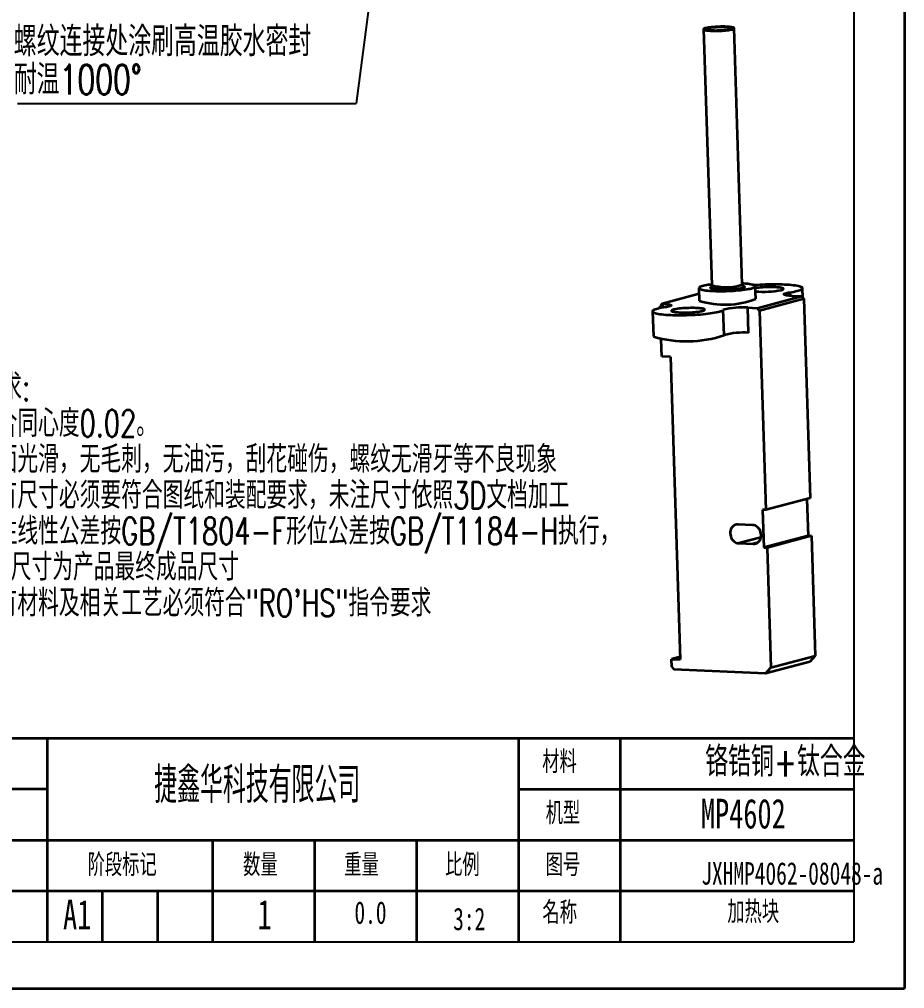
# Model space of a CAD drawing. Header units: millimetres. Extents: x 0 to 515, y -34 to 231.
# Drawn here: x 192.9 to 297.2, y 0 to 114.2 of the extents above; entities that cross this region are included whole.
import ezdxf

# ---------------------------------------------------------------- set-up
doc = ezdxf.new("R2010")
doc.units = ezdxf.units.MM
doc.layers.add('FORMAT', color=7, linetype='Continuous', lineweight=35)
doc.layers.add('文字层', color=5, linetype='Continuous')
doc.layers.add('轮廓实线层', color=7, linetype='Continuous')
doc.styles.add('SLDTEXTSTYLE0', font='TXT', dxfattribs={"width": 0.7, "bigfont": 'bigfont'})
doc.styles.add('SLDTEXTSTYLE1', font='TXT', dxfattribs={"width": 0.7})
doc.styles.add('SLDTEXTSTYLE2', font='TXT', dxfattribs={"width": 0.579353, "bigfont": 'bigfont'})
doc.dimstyles.new('SLDDIMSTYLE14', dxfattribs={"dimtxt": 0.18, "dimasz": 0.7, "dimexe": 0, "dimexo": 0.0625, "dimgap": 0, "dimtad": 0, "dimtih": 1, "dimtoh": 1, "dimdec": 0, "dimrnd": 1e-09, "dimzin": 0, "dimdsep": 46, "dimtxsty": 'Standard', "dimblk1": 'DOT', "dimblk2": 'DOT', "dimsah": 1, "dimcen": 0.09, "dimadec": 0, "dimazin": 0, "dimtfac": 0.7, "dimtdec": 0, "dimtofl": 0, "dimtmove": 0, "dimatfit": 3, "dimldrblk": 'DOT', "dimfxl": 0, "dimfrac": 2, "dimtolj": 1, "dimtzin": 0, "dimarcsym": 0})

# ---------------------------------------------------------------- blocks, each defined once
blk = doc.blocks.new('SW_NOTE_0_13')
at = {"layer": 'FORMAT', "color": 0, "char_height": 3.175, "attachment_point": 1, "style": 'SLDTEXTSTYLE0'}
for s, insert in [('技术要求:', (0, 4.09)), ('1：配合同心度0.02。', (0, -0.14)), ('2：表面光滑，无毛刺，无油污，刮花碰伤，螺纹无滑牙等不良现象', (0, -4.37)), ('3：所有尺寸必须要符合图纸和装配要求，未注尺寸依照3D文档加工', (0, -8.61)), ('4：未注线性公差按GB/T1804-F形位公差按GB/T1184-H执行，', (0, -12.84)), ('所有尺寸为产品最终成品尺寸', (3.57, -17.07)), ('5：所有材料及相关工艺必须符合"RO\'HS"指令要求', (0, -21.31))]:
    blk.add_mtext(s, dxfattribs=dict(at, insert=insert))
blk = doc.blocks.new('SW_NOTE_0_16')
at = {"layer": 'FORMAT', "color": 0, "attachment_point": 2}
for s, insert, char_height, style in [('JXHMP4062-08048-a', (17.12, 3.41), 2.6458, 'SLDTEXTSTYLE1'), ('加热块', (12.53, -1.12), 2.646, 'SLDTEXTSTYLE0')]:
    blk.add_mtext(s, dxfattribs=dict(at, insert=insert, char_height=char_height, style=style))
blk = doc.blocks.new('SW_NOTE_0_21')
at = {"layer": '文字层', "color": 0}
blk.add_line((-39.91, 0), (0, 0), dxfattribs=at)
at = {"layer": '文字层', "color": 0, "char_height": 3.5, "attachment_point": 1, "style": 'SLDTEXTSTYLE0'}
for s, insert in [('螺纹连接处涂刷高温胶水密封', (-40.34, 9.06)), ('耐温1000°', (-40.34, 4.56))]:
    blk.add_mtext(s, dxfattribs=dict(at, insert=insert))
blk = doc.blocks.new('_Dot')
at = {"color": 0, "linetype": 'ByBlock', "lineweight": -2}
blk.add_line((-0.5, 0), (-1, 0), dxfattribs=at)
at = {"color": 0, "linetype": 'ByBlock', "const_width": 0.5}
blk.add_lwpolyline([(-0.25, 0, 1), (0.25, 0, 1)], format="xyb", close=True, dxfattribs=at)

msp = doc.modelspace()

# ---------------------------------------------------------------- linework, layer by layer
at = {"color": 7, "linetype": 'Continuous', "lineweight": 35}
for p, q in [((278.068, 82.954), (277.103, 113.113)), ((273.505, 112.998), (274.47, 82.838)), ((272.958, 82.493), (273.005, 81.007)), ((274.462, 82.61), (274.349, 82.542)), ((274.458, 82.745), (274.462, 82.603)), ((275.974, 82.294), (275.959, 82.293)), ((277.623, 82.404), (277.601, 82.4)), ((279.647, 81.219), (279.599, 82.705)), ((285.196, 81.36), (285.16, 82.475)), ((272.98, 81.802), (268.641, 80.652)), ((279.817, 80.14), (285.051, 81.526)), ((285.32, 81.217), (280.086, 79.831)), ((283.951, 81.577), (285.051, 81.526)), ((285.051, 81.526), (285.32, 81.217)), ((285.32, 81.217), (286.072, 57.744)), ((268.641, 80.652), (268.391, 80.367)), ((268.398, 80.132), (268.391, 80.367)), ((268.641, 80.652), (268.701, 80.65)), ((278.717, 80.19), (279.817, 80.14)), ((278.812, 77.219), (278.717, 80.19)), ((280.086, 79.831), (279.817, 80.14)), ((267.492, 79.751), (267.587, 76.78)), ((275.92, 76.946), (275.825, 79.918)), ((280.086, 79.831), (280.837, 56.357)), ((268.581, 74.424), (268.516, 76.457)), ((269.621, 74.377), (268.581, 74.424)), ((269.621, 74.377), (270.762, 38.721)), ((286.072, 57.744), (280.837, 56.357)), ((285.686, 57.641), (285.824, 53.304)), ((280.837, 56.357), (280.448, 56.375)), ((280.448, 56.375), (280.59, 51.918)), ((279.273, 54.575), (277.583, 54.652)), ((285.824, 53.304), (280.59, 51.918)), ((286.214, 53.287), (280.98, 51.9)), ((285.824, 53.304), (286.214, 53.287)), ((286.214, 53.287), (286.666, 39.173)), ((277.655, 52.424), (279.344, 52.346)), ((280.59, 51.918), (280.98, 51.9)), ((280.98, 51.9), (281.432, 37.786)), ((270.752, 39.041), (269.722, 38.768)), ((281.432, 37.786), (286.666, 39.173)), ((286.666, 39.173), (286.04, 38.46)), ((269.751, 37.877), (269.722, 38.768)), ((269.722, 38.768), (270.762, 38.721)), ((269.751, 37.877), (270.02, 37.568)), ((286.04, 38.46), (280.806, 37.073)), ((280.806, 37.073), (281.432, 37.786)), ((280.806, 37.073), (270.02, 37.568))]:
    msp.add_line(p, q, dxfattribs=at)
at = {"color": 1, "linetype": 'Continuous', "lineweight": 35}
for p, q in [((283.68, 81.593), (283.667, 81.995)), ((268.716, 80.19), (268.701, 80.65)), ((280.255, 53.112), (277.655, 52.424)), ((279.829, 52.475), (279.344, 52.346))]:
    msp.add_line(p, q, dxfattribs=at)
at = {"color": 7, "linetype": 'Continuous', "lineweight": 35, "flags": 128}
for points in [[(276.863, 112.984), (276.961, 113.013), (277.035, 113.044), (277.082, 113.074), (277.102, 113.105), (277.095, 113.134), (277.061, 113.162), (277, 113.189), (276.913, 113.214), (276.802, 113.236), (276.668, 113.256), (276.514, 113.272), (276.341, 113.285), (276.152, 113.295), (275.951, 113.301), (275.74, 113.303), (275.522, 113.302), (275.301, 113.297), (275.08, 113.288), (274.862, 113.276), (274.651, 113.26), (274.45, 113.241), (274.262, 113.219), (274.09, 113.195), (273.936, 113.169), (273.802, 113.141), (273.692, 113.112), (273.606, 113.082), (273.546, 113.051), (273.512, 113.021), (273.505, 112.991), (273.526, 112.962), (273.574, 112.934), (273.648, 112.909), (273.747, 112.885), (273.87, 112.864), (274.014, 112.846), (274.178, 112.831), (274.359, 112.82), (274.554, 112.812), (274.761, 112.808), (274.976, 112.807), (275.196, 112.811), (275.417, 112.818), (275.637, 112.828), (275.852, 112.842), (276.058, 112.859), (276.253, 112.88), (276.434, 112.903), (276.597, 112.928), (276.741, 112.955), (276.863, 112.984)], [(276.733, 112.99), (276.616, 112.962), (276.478, 112.936), (276.32, 112.913), (276.146, 112.891), (275.957, 112.872), (275.758, 112.856), (275.552, 112.844), (275.341, 112.835), (275.13, 112.829), (274.922, 112.828), (274.72, 112.83), (274.527, 112.835), (274.348, 112.845), (274.184, 112.857), (274.038, 112.873), (273.913, 112.892), (273.811, 112.914), (273.734, 112.938), (273.682, 112.964), (273.657, 112.991), (273.659, 113.02), (273.688, 113.049), (273.743, 113.078), (273.824, 113.107), (273.93, 113.135), (274.058, 113.161), (274.206, 113.186), (274.373, 113.209), (274.554, 113.229), (274.748, 113.246), (274.952, 113.26), (275.16, 113.271), (275.372, 113.279), (275.582, 113.282), (275.787, 113.282), (275.985, 113.278), (276.172, 113.271), (276.344, 113.26), (276.499, 113.245), (276.634, 113.228), (276.748, 113.207), (276.838, 113.185), (276.903, 113.16), (276.941, 113.133), (276.953, 113.105), (276.937, 113.076), (276.895, 113.047), (276.827, 113.018), (276.733, 112.99)], [(274.467, 82.916), (274.298, 82.895), (274.064, 82.862), (273.848, 82.826), (273.653, 82.789), (273.479, 82.751), (273.328, 82.711), (273.202, 82.67), (273.101, 82.628), (273.026, 82.587), (272.979, 82.545), (272.958, 82.504), (272.966, 82.464), (273.001, 82.424), (273.063, 82.387), (273.151, 82.351), (273.266, 82.317), (273.405, 82.285), (273.568, 82.256), (273.754, 82.23), (273.961, 82.207), (274.187, 82.187), (274.43, 82.17), (274.688, 82.157), (274.96, 82.148), (275.243, 82.142), (275.534, 82.141), (275.831, 82.143), (276.132, 82.149), (276.435, 82.158), (276.736, 82.171), (277.033, 82.188), (277.324, 82.208), (277.606, 82.232), (277.877, 82.258), (278.135, 82.287), (278.378, 82.319), (278.603, 82.353), (278.809, 82.39), (278.994, 82.428), (279.157, 82.467), (279.157, 82.467)], [(274.345, 82.487), (274.313, 82.517), (274.309, 82.549), (274.335, 82.582), (274.388, 82.615), (274.461, 82.644)], [(279.157, 82.467), (279.296, 82.507), (279.409, 82.548), (279.497, 82.59), (279.558, 82.632), (279.592, 82.673), (279.598, 82.714), (279.577, 82.754), (279.529, 82.792), (279.454, 82.829), (279.352, 82.864), (279.225, 82.897), (279.073, 82.928), (278.899, 82.955), (278.702, 82.98), (278.486, 83.002), (278.251, 83.02), (278.066, 83.031)], [(283.667, 81.995), (283.915, 82.033), (284.144, 82.073), (284.352, 82.115), (284.539, 82.158), (284.703, 82.203), (284.843, 82.248), (284.959, 82.294), (285.049, 82.341), (285.112, 82.387), (285.149, 82.433), (285.16, 82.478), (285.143, 82.523), (285.1, 82.566), (285.031, 82.608), (284.935, 82.648), (284.814, 82.686), (284.668, 82.722), (284.499, 82.756), (284.307, 82.787), (284.094, 82.815), (283.86, 82.84), (283.608, 82.862), (283.34, 82.881), (283.056, 82.896), (282.758, 82.907), (282.45, 82.915), (282.131, 82.919), (281.805, 82.92), (281.474, 82.917), (281.14, 82.91), (280.804, 82.9), (280.469, 82.886), (280.138, 82.868), (279.812, 82.847), (279.493, 82.823), (279.472, 82.821)], [(282.651, 82.264), (282.754, 82.295), (282.832, 82.326), (282.884, 82.358), (282.909, 82.39), (282.906, 82.421), (282.876, 82.451), (282.82, 82.479), (282.737, 82.505), (282.629, 82.529), (282.498, 82.551), (282.345, 82.569), (282.173, 82.584), (281.984, 82.596), (281.78, 82.604), (281.565, 82.609), (281.342, 82.61), (281.113, 82.607), (280.882, 82.6), (280.652, 82.59), (280.427, 82.576), (280.209, 82.559), (280.002, 82.539), (279.808, 82.516), (279.63, 82.49), (279.606, 82.487)], [(283.951, 81.577), (283.756, 81.588), (283.577, 81.603), (283.418, 81.62), (283.281, 81.642), (283.167, 81.665), (283.078, 81.692), (283.016, 81.72), (282.982, 81.75), (282.975, 81.781), (282.996, 81.813), (283.045, 81.845), (283.121, 81.877), (283.223, 81.909), (283.349, 81.939), (283.498, 81.968), (283.667, 81.995)], [(268.985, 80.231), (268.737, 80.193), (268.509, 80.153), (268.3, 80.111), (268.113, 80.068), (267.949, 80.023), (267.809, 79.978), (267.693, 79.932), (267.604, 79.886), (267.54, 79.84), (267.503, 79.794), (267.492, 79.748), (267.509, 79.704), (267.552, 79.66), (267.622, 79.618), (267.717, 79.578), (267.838, 79.54), (267.984, 79.504), (268.153, 79.47), (268.345, 79.439), (268.559, 79.411), (268.792, 79.386), (269.044, 79.364), (269.313, 79.346), (269.597, 79.331), (269.894, 79.319), (270.203, 79.311), (270.521, 79.307), (270.847, 79.306), (271.178, 79.309), (271.513, 79.316), (271.848, 79.327), (272.183, 79.341), (272.514, 79.358), (272.84, 79.379), (273.159, 79.403), (273.469, 79.43), (273.767, 79.46), (274.052, 79.493), (274.321, 79.529), (274.574, 79.566), (274.809, 79.606), (275.023, 79.647), (275.216, 79.69), (275.387, 79.734), (275.534, 79.779), (275.657, 79.825), (275.754, 79.871), (275.825, 79.918)], [(268.701, 80.65), (268.897, 80.639), (269.075, 80.624), (269.234, 80.606), (269.371, 80.585), (269.485, 80.561), (269.574, 80.535), (269.636, 80.506), (269.671, 80.476), (269.677, 80.445), (269.656, 80.413), (269.607, 80.381), (269.531, 80.349), (269.43, 80.318), (269.303, 80.287), (269.155, 80.258), (268.985, 80.231)], [(270.001, 79.963), (269.898, 79.932), (269.82, 79.9), (269.768, 79.868), (269.743, 79.837), (269.746, 79.806), (269.776, 79.776), (269.833, 79.748), (269.916, 79.721), (270.023, 79.697), (270.154, 79.676), (270.307, 79.657), (270.479, 79.642), (270.668, 79.63), (270.872, 79.622), (271.087, 79.617), (271.31, 79.617), (271.539, 79.619), (271.77, 79.626), (272, 79.637), (272.225, 79.65), (272.443, 79.667), (272.65, 79.688), (272.844, 79.711), (273.022, 79.736), (273.181, 79.763), (273.319, 79.793), (273.434, 79.823), (273.525, 79.855), (273.59, 79.886), (273.628, 79.918), (273.639, 79.949), (273.623, 79.98), (273.579, 80.009), (273.509, 80.036), (273.414, 80.062), (273.294, 80.084), (273.152, 80.104), (272.989, 80.121), (272.808, 80.135), (272.612, 80.145), (272.402, 80.151), (272.183, 80.154), (271.956, 80.153), (271.726, 80.148), (271.495, 80.14), (271.267, 80.128), (271.045, 80.112), (270.832, 80.093), (270.631, 80.072), (270.445, 80.048), (270.276, 80.021), (270.128, 79.993), (270.001, 79.963)], [(277.583, 54.652), (277.431, 54.645), (277.284, 54.611), (277.145, 54.551), (277.017, 54.466), (276.904, 54.357), (276.809, 54.229), (276.734, 54.084), (276.681, 53.925), (276.651, 53.756), (276.644, 53.583), (276.662, 53.408), (276.703, 53.236), (276.767, 53.072), (276.851, 52.919), (276.955, 52.782), (277.075, 52.663), (277.208, 52.565), (277.352, 52.492), (277.502, 52.444), (277.655, 52.424)], [(279.344, 52.346), (279.496, 52.353), (279.643, 52.387), (279.782, 52.447), (279.91, 52.533), (280.023, 52.641), (280.118, 52.769), (280.193, 52.915), (280.246, 53.074), (280.276, 53.242), (280.283, 53.416), (280.265, 53.591), (280.224, 53.762), (280.16, 53.926), (280.076, 54.079), (279.972, 54.217), (279.852, 54.336), (279.719, 54.433), (279.575, 54.506), (279.425, 54.554), (279.273, 54.575)], [(280.095, 54.048), (280.131, 53.963), (280.196, 53.842)]]:
    msp.add_lwpolyline(points, dxfattribs=at)
at = {"color": 1, "linetype": 'Continuous', "lineweight": 35, "flags": 128}
msp.add_lwpolyline([(277.828, 82.824), (277.927, 82.854), (278, 82.885), (278.047, 82.915), (278.067, 82.945), (278.068, 82.954)], dxfattribs=at)
at = {"color": 7, "linetype": 'Continuous', "lineweight": 35}
for centre, radius, start, end in [((275.659, 101.964), 10.889, 89.69833, 93.96856), ((275.31, 84.23), 1.702, 240.00952, 280.29998), ((275.894, 92.615), 10.32, 264.56126, 283.31754), ((280.581, 93.066), 10.999, 264.97902, 280.85002), ((276.019, 90.692), 10.144, 252.71386, 290.95303), ((277.998, 72.343), 7.88, 84.76469, 106.00481), ((271.487, 90.203), 13.978, 253.80308, 288.49198), ((278.093, 69.372), 7.88, 84.76469, 106.00481)]:
    msp.add_arc(centre, radius, start, end, dxfattribs=at)
at = {"color": 1, "linetype": 'Continuous', "lineweight": 35}
msp.add_arc((276.175, 88.962), 6.356, 254.44335, 285.08172, dxfattribs=at)
at = {"color": 7, "linetype": 'Continuous', "lineweight": 35}
for points, knots in [([(274.379, 82.56), (274.375, 82.558), (274.355, 82.551), (274.334, 82.537), (274.32, 82.52), (274.32, 82.506), (274.33, 82.499), (274.333, 82.497)], [0, 0, 0, 0, 0.0811636, 0.346228, 0.6134724, 0.8876588, 1, 1, 1, 1]), ([(275.973, 82.293), (275.759, 82.293), (275.558, 82.297), (275.181, 82.315), (275.012, 82.329), (274.721, 82.363), (274.6, 82.384), (274.42, 82.431), (274.364, 82.458), (274.345, 82.487)], [0, 0, 0, 0, 0.25, 0.25, 0.5, 0.5, 0.75, 0.75, 1, 1, 1, 1]), ([(274.469, 82.838), (274.469, 82.835), (274.474, 82.808), (274.466, 82.781), (274.459, 82.757)], [0, 0, 0, 0, 0.09771481, 1, 1, 1, 1]), ([(274.473, 82.604), (274.471, 82.599), (274.468, 82.585), (274.554, 82.565), (274.719, 82.548), (274.961, 82.54), (275.26, 82.541), (275.496, 82.551), (275.614, 82.555)], [0, 0, 0, 0, 0.0998055, 0.2798444, 0.4598833, 0.6399222, 0.8199611, 1, 1, 1, 1]), ([(274.915, 82.342), (274.786, 82.356), (274.678, 82.373), (274.579, 82.407), (274.561, 82.415), (274.539, 82.428), (274.533, 82.433), (274.526, 82.441), (274.524, 82.444), (274.523, 82.452), (274.523, 82.456), (274.533, 82.469), (274.546, 82.475), (274.565, 82.481), (274.573, 82.483), (274.598, 82.489), (274.613, 82.491), (274.658, 82.497), (274.688, 82.499), (274.84, 82.511), (274.973, 82.516), (275.271, 82.533), (275.438, 82.543), (275.614, 82.555)], [0, 0, 0, 0, 0.25, 0.25, 0.3125, 0.3125, 0.34375, 0.34375, 0.359375, 0.359375, 0.375, 0.375, 0.390625, 0.390625, 0.40625, 0.40625, 0.4375, 0.4375, 0.5, 0.5, 0.75, 0.75, 1, 1, 1, 1]), ([(274.915, 82.342), (275.057, 82.326), (275.222, 82.314), (275.579, 82.298), (275.771, 82.294), (275.974, 82.294)], [0, 0, 0, 0, 0.5, 0.5, 1, 1, 1, 1]), ([(277.627, 82.403), (277.393, 82.372), (277.123, 82.346), (276.562, 82.308), (276.264, 82.297), (275.973, 82.293)], [0, 0, 0, 0, 0.5, 0.5, 1, 1, 1, 1]), ([(275.974, 82.294), (276.265, 82.298), (276.559, 82.309), (277.126, 82.347), (277.388, 82.372), (277.623, 82.404)], [0, 0, 0, 0, 0.5, 0.5, 1, 1, 1, 1]), ([(277.623, 82.404), (277.667, 82.411), (277.756, 82.425), (277.876, 82.449), (277.986, 82.473), (278.082, 82.498), (278.163, 82.523), (278.223, 82.546), (278.249, 82.561), (278.261, 82.567)], [0, 0, 0, 0, 0.1468155, 0.2946508, 0.4457004, 0.5978594, 0.7447241, 0.8927476, 1, 1, 1, 1]), ([(278.154, 82.74), (278.242, 82.716), (278.298, 82.689), (278.34, 82.632), (278.325, 82.602), (278.229, 82.543), (278.146, 82.512), (277.925, 82.455), (277.788, 82.428), (277.627, 82.403)], [0, 0, 0, 0, 0.25, 0.25, 0.5, 0.5, 0.75, 0.75, 1, 1, 1, 1]), ([(278.168, 82.762), (278.168, 82.762), (278.169, 82.761), (278.154, 82.77), (278.127, 82.796), (278.095, 82.842), (278.071, 82.899), (278.071, 82.939), (278.071, 82.954)], [0, 0, 0, 0, 0.1141616, 0.311218, 0.4970835, 0.6833889, 0.8778224, 1, 1, 1, 1]), ([(278.168, 82.762), (278.184, 82.756), (278.221, 82.742), (278.264, 82.72), (278.299, 82.695), (278.321, 82.67), (278.328, 82.644), (278.321, 82.618), (278.302, 82.594), (278.28, 82.579), (278.271, 82.573)], [0, 0, 0, 0, 0.0992047, 0.2276359, 0.3568942, 0.4895784, 0.6231503, 0.7594692, 0.8967132, 1, 1, 1, 1])]:
    msp.add_open_spline(points, degree=3, knots=knots, dxfattribs=at)
at = {"layer": 'FORMAT'}
for p, q in [((297.186, 209.951), (297.186, -0.049)), ((156.186, 29.451), (251.686, 29.451)), ((196.186, 29.451), (196.186, 5.451)), ((251.686, 29.451), (251.686, 5.451)), ((251.686, 29.451), (291.186, 29.451)), ((263.686, 29.451), (263.686, 5.451)), ((196.186, 23.451), (156.186, 23.451)), ((251.686, 23.451), (291.186, 23.451)), ((156.186, 17.451), (291.186, 17.451)), ((215.686, 5.451), (215.686, 17.451)), ((227.686, 17.451), (227.686, 5.451)), ((239.686, 17.451), (239.686, 5.451)), ((196.186, 11.451), (156.186, 11.451)), ((291.186, 11.451), (196.186, 11.451)), ((202.686, 5.451), (202.686, 11.451)), ((209.186, 11.451), (209.186, 5.451)), ((0.186, -0.049), (297.186, -0.049))]:
    msp.add_line(p, q, dxfattribs=at)
at = {"layer": '轮廓实线层'}
for p in [(291.186, 205.451), (14.186, 5.451)]:
    msp.add_line(p, (291.186, 5.451), dxfattribs=at)

# ---------------------------------------------------------------- block references
at = {"layer": 'FORMAT'}
for name, p in [('SW_NOTE_0_13', (183.435, 68.286)), ('SW_NOTE_0_16', (266.825, 11.441))]:
    msp.add_blockref(name, p, dxfattribs=at)
at = {"layer": '文字层'}
msp.add_blockref('SW_NOTE_0_21', (232.596, 104.258), dxfattribs=at)

# ---------------------------------------------------------------- texts
at = {"layer": 'FORMAT'}
for s, insert, char_height, attachment_point, style in [('铬锆铜+钛合金', (283.142, 28.441), 3.5, 2, 'SLDTEXTSTYLE0'), ('材料', (254.5, 27.981), 2.6458, 1, 'SLDTEXTSTYLE0'), ('捷鑫华科技有限公司', (208.788, 26.065), 4.2333, 1, 'SLDTEXTSTYLE2'), ('机型', (254.905, 21.957), 2.6458, 1, 'SLDTEXTSTYLE0'), ('MP4602', (273.188, 22.32), 3.5, 1, 'SLDTEXTSTYLE1'), ('阶段标记', (200.94, 15.852), 2.6458, 1, 'SLDTEXTSTYLE0'), ('数量', (219.261, 15.852), 2.6458, 1, 'SLDTEXTSTYLE0'), ('重量', (231.173, 15.852), 2.6458, 1, 'SLDTEXTSTYLE0'), ('比例', (243.058, 15.852), 2.6458, 1, 'SLDTEXTSTYLE0'), ('图号', (254.905, 15.852), 2.6458, 1, 'SLDTEXTSTYLE0'), ('A1', (198.051, 10.42), 3.5, 1, 'SLDTEXTSTYLE1'), ('1', (220.958, 10.42), 3.5, 1, 'SLDTEXTSTYLE1'), ('名称', (254.522, 10.232), 2.6458, 1, 'SLDTEXTSTYLE0'), ('0.0', (234.269, 10.232), 2.6458, 2, 'SLDTEXTSTYLE1'), ('3:2', (245.898, 9.483), 2.6458, 2, 'SLDTEXTSTYLE1')]:
    msp.add_mtext(s, dxfattribs=dict(at, insert=insert, char_height=char_height, attachment_point=attachment_point, style=style))

# ---------------------------------------------------------------- leaders
at = {"layer": '文字层'}
msp.add_leader([(236.649, 135.359), (232.596, 104.258)], dimstyle='SLDDIMSTYLE14', dxfattribs=at)

doc.saveas('drawing.dxf')
